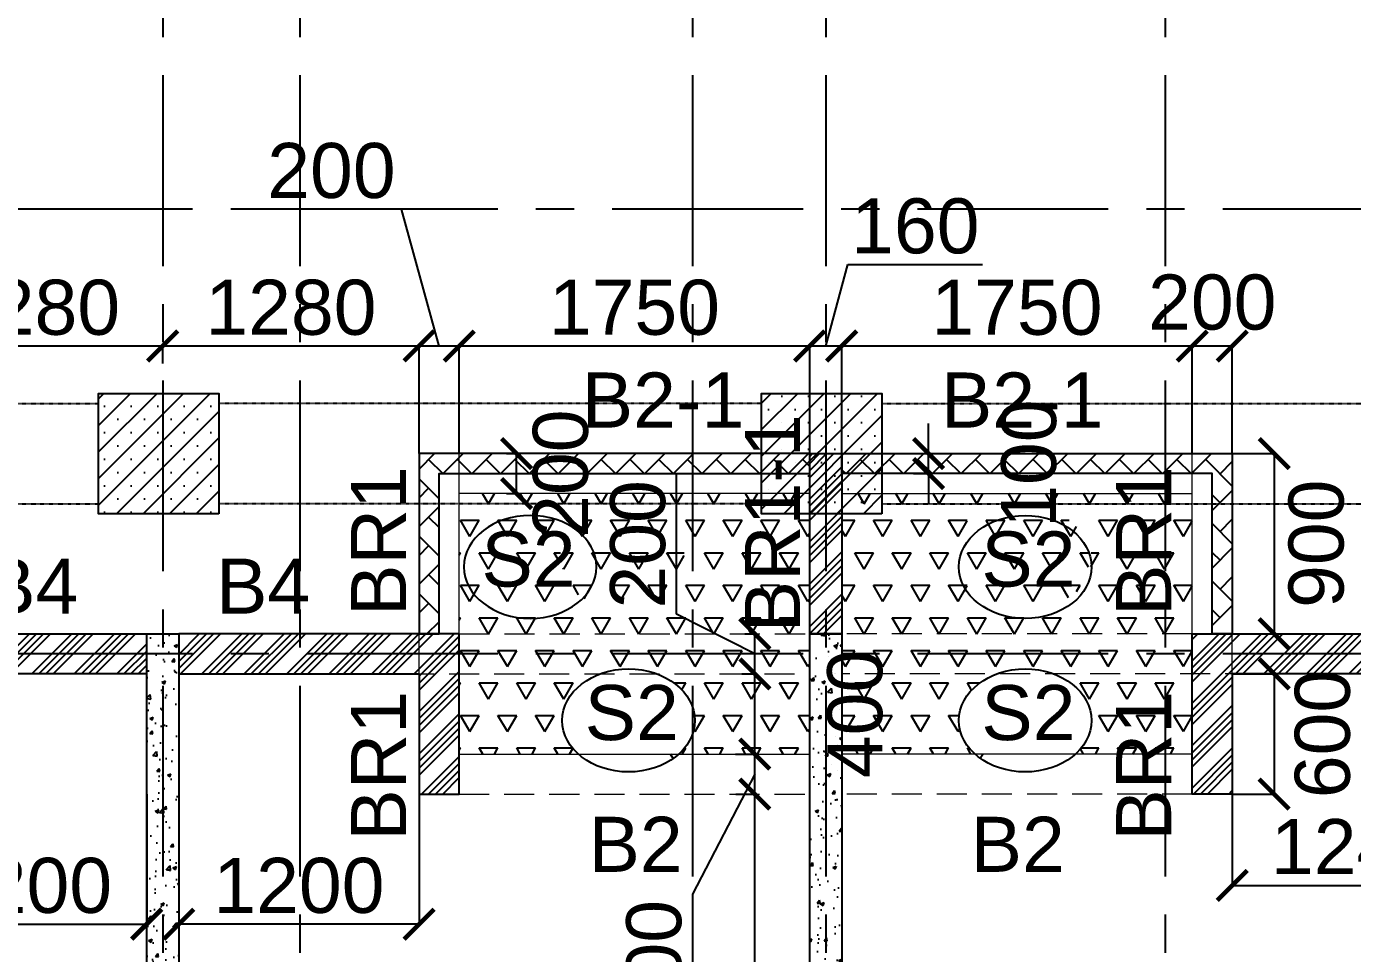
# Model space of a CAD drawing. Header units: inches. Extents: x -1898 to 127651, y -195120 to -109120.
# Drawn here: x 76911 to 83531, y -120786 to -116158 of the extents above; entities that cross this region are included whole.
import ezdxf

# ---------------------------------------------------------------- set-up
doc = ezdxf.new("R2010")
doc.units = ezdxf.units.IN
doc.header["$MEASUREMENT"] = 0
for name, pattern in [('CENTER', [50.8, 31.75, -6.35, 6.35, -6.35]), ('DASHED2', [9.525, 6.35, -3.175]), ('Hidden', [3, 2, -1])]:
    doc.linetypes.add(name, pattern=pattern)
for name, color, linetype in [('160 R.C. WALL HAT', 8, 'Continuous'), ('160 R.C.WALL', 6, 'Continuous'), ('AR-Column', 40, 'Continuous'), ('AR-Hidden', 251, 'DASHED2'), ('BAL. PARAPET WALL', 4, 'Continuous'), ('BEAM TEXT', 4, 'Continuous'), ('DIM', 251, 'Continuous'), ('GRID', 8, 'CENTER'), ('NON S.WALL HATCH', 8, 'Continuous'), ('NON STRUC R.C.WALL', 6, 'Continuous'), ('NON.STRUC.R.C.WALLS', 1, 'Continuous'), ('PARAPET WALL', 4, 'Continuous'), ('SUNKEN', 8, 'Continuous')]:
    doc.layers.add(name, color=color, linetype=linetype)
for name, color, linetype, lineweight in [('BEAMS', 3, 'Continuous', 0), ('SLAB CIR', 1, 'Continuous', 25), ('SLAB TXT', 3, 'Continuous', 0)]:
    doc.layers.add(name, color=color, linetype=linetype, lineweight=lineweight)
doc.styles.add('T200', font='sanss___.ttf', dxfattribs={"height": 275})
doc.styles.add('T300', font='sanss___.ttf', dxfattribs={"height": 350})
doc.dimstyles.new('T 200', dxfattribs={"dimtxt": 275, "dimasz": 150, "dimexe": 1, "dimexo": 0, "dimgap": 50, "dimtad": 1, "dimdec": 0, "dimrnd": 5, "dimdsep": 46, "dimtxsty": 'T200', "dimblk": 'ARCHTICK', "dimcen": 2.5, "dimdle": 1, "dimclrd": 5, "dimclre": 253, "dimclrt": 1, "dimadec": 0, "dimazin": 0, "dimtfac": 1, "dimtdec": 0, "dimtmove": 2, "dimatfit": 3, "dimfxl": 0, "dimarcsym": 0})
pattern_1 = [(60, (2301842.9, -345548.81), (-93.75, 162.379763), [93.75, -93.75]), (120, (2301842.9, -345548.81), (-187.5, 1e-07), [93.75, -93.75]), (0, (2301796.02, -345467.62), (93.75, 162.379763), [93.75, -93.75])]
pattern_2 = [(45, (2346260.05, -240371.21), (-106.066017, 106.066017), []), (45, (2346295.4, -240371.21), (-106.066017, 106.066017), []), (45, (2346330.76, -240371.21), (-106.066017, 106.066017), []), (45, (2346366.12, -240371.21), (-106.066017, 106.066017), [])]
pattern_3 = [(50, (2184721.52, 112605.64), (179.315046, -15.688034), [18.75, -206.25]), (355, (2184721.52, 112605.64), (-34.687833, 188.048033), [15, -165]), (100.451444, (2184736.47, 112604.33), (144.627212, 172.359998), [15.935048, -175.285528]), (46.1842, (2184721.52, 112655.64), (266.810333, -41.37982), [28.125, -309.375]), (96.635635, (2184743.76, 112652.2), (233.665486, 243.52965), [23.902586, -262.92844]), (351.184164, (2184721.52, 112655.64), (233.665486, 243.52965), [22.5, -247.5]), (21, (2184746.52, 112643.14), (149.226763, -100.654723), [18.75, -206.25]), (326, (2184746.52, 112643.14), (60.828833, 181.287511), [15, -165]), (71.451445, (2184758.96, 112634.75), (210.055594, 80.632788), [15.935047, -175.285528]), (37.5, (2184721.524, 112605.64), (3.0399638, 83.2234635), [0, -163, 0, -167.5, 0, -165.625]), (7.5, (2184721.52, 112605.64), (65.7673844, 98.602928), [0, -95.5, 0, -159.25, 0, -63.125]), (327.5, (2184665.774, 112605.64), (133.455609, -5.638718), [0, -62.5, 0, -195, 0, -258.75]), (317.5, (2184640.77, 112605.64), (145.7965423, 25.0262456), [0, -81.25, 0, -129.5, 0, -183.75])]

# ---------------------------------------------------------------- blocks, each defined once
blk = doc.blocks.new('_ARCHTICK')
at = {"color": 0, "linetype": 'ByBlock', "const_width": 0.15}
blk.add_lwpolyline([(-0.5, -0.5), (0.5, 0.5)], dxfattribs=at)
blk = doc.blocks.new('*D552')
at = {"layer": 'Defpoints', "color": 0}
for p in [(80451.5, -119990.2, 14.7), (80547, -119990.2), (80478.2, -122990.2, 14.7)]:
    blk.add_point(p, dxfattribs=at)
at = {"layer": 'DIM', "color": 253, "lineweight": -2}
for p, q in [((80451.5, -119990.2), (80548, -119990.2)), ((80478.2, -122990.2), (80548, -122990.2))]:
    blk.add_line(p, q, dxfattribs=at)
at = {"layer": 'DIM', "color": 5, "lineweight": -2}
blk.add_line((80547, -122991.2), (80547, -119989.2), dxfattribs=at)
at = {"layer": 'DIM', "color": 5, "lineweight": -2, "xscale": 150, "yscale": 150, "zscale": 150}
for p, rotation in [((80547, -119990.2), 90), ((80547, -122990.2), 270)]:
    blk.add_blockref('_ARCHTICK', p, dxfattribs=dict(at, rotation=rotation))
at = {"layer": 'DIM', "color": 1, "insert": (80355.2, -121490.2), "char_height": 275, "attachment_point": 5, "rotation": 90, "style": 'T200'}
blk.add_mtext('3000', dxfattribs=at)
blk = doc.blocks.new('*D553')
at = {"layer": 'Defpoints', "color": 0}
for p in [(80450.6, -119790.2, 14.7), (80547, -119790.2), (80451.5, -119990.2, 14.7)]:
    blk.add_point(p, dxfattribs=at)
at = {"layer": 'DIM', "color": 253, "lineweight": -2}
for p, q in [((80450.6, -119790.2), (80548, -119790.2)), ((80451.5, -119990.2), (80548, -119990.2))]:
    blk.add_line(p, q, dxfattribs=at)
at = {"layer": 'DIM', "color": 5, "lineweight": -2}
for p, q in [((80547, -119991.2), (80547, -119789.2)), ((80547, -119890.2), (80236, -120489.9)), ((80236, -120489.9), (80236, -121188.2))]:
    blk.add_line(p, q, dxfattribs=at)
at = {"layer": 'DIM', "color": 5, "lineweight": -2, "xscale": 150, "yscale": 150, "zscale": 150}
for p, rotation in [((80547, -119790.2), 90), ((80547, -119990.2), 270)]:
    blk.add_blockref('_ARCHTICK', p, dxfattribs=dict(at, rotation=rotation))
at = {"layer": 'DIM', "color": 1, "insert": (80044.3, -120839.1), "char_height": 275, "attachment_point": 5, "rotation": 90, "style": 'T200'}
blk.add_mtext('200', dxfattribs=at)
blk = doc.blocks.new('*D554')
at = {"layer": 'Defpoints', "color": 0}
for p in [(80482, -119390.2, 14.7), (80547, -119390.2), (80450.6, -119790.2, 14.7)]:
    blk.add_point(p, dxfattribs=at)
at = {"layer": 'DIM', "color": 253, "lineweight": -2}
for p, q in [((80482, -119390.2), (80548, -119390.2)), ((80450.6, -119790.2), (80548, -119790.2))]:
    blk.add_line(p, q, dxfattribs=at)
at = {"layer": 'DIM', "color": 5, "lineweight": -2}
blk.add_line((80547, -119791.2), (80547, -119389.2), dxfattribs=at)
at = {"layer": 'DIM', "color": 5, "lineweight": -2, "xscale": 150, "yscale": 150, "zscale": 150}
for p, rotation in [((80547, -119390.2), 90), ((80547, -119790.2), 270)]:
    blk.add_blockref('_ARCHTICK', p, dxfattribs=dict(at, rotation=rotation))
at = {"layer": 'DIM', "color": 1, "insert": (81048, -119590.2), "char_height": 275, "attachment_point": 5, "rotation": 90, "style": 'T200'}
blk.add_mtext('400', dxfattribs=at)
blk = doc.blocks.new('*D555')
at = {"layer": 'Defpoints', "color": 0}
for p in [(80497.5, -119190.2, 14.7), (80547, -119190.2), (80482, -119390.2, 14.7)]:
    blk.add_point(p, dxfattribs=at)
at = {"layer": 'DIM', "color": 5, "lineweight": -2}
for p, q in [((80155.5, -119092.2), (80155.5, -118393.9)), ((80547, -119290.2), (80155.5, -119092.2)), ((80547, -119391.2), (80547, -119189.2))]:
    blk.add_line(p, q, dxfattribs=at)
at = {"layer": 'DIM', "color": 253, "lineweight": -2}
for p, q in [((80497.5, -119190.2), (80548, -119190.2)), ((80482, -119390.2), (80548, -119390.2))]:
    blk.add_line(p, q, dxfattribs=at)
at = {"layer": 'DIM', "color": 5, "lineweight": -2, "xscale": 150, "yscale": 150, "zscale": 150}
for p, rotation in [((80547, -119190.2), 90), ((80547, -119390.2), 270)]:
    blk.add_blockref('_ARCHTICK', p, dxfattribs=dict(at, rotation=rotation))
at = {"layer": 'DIM', "color": 1, "insert": (79963.9, -118743.1), "char_height": 275, "attachment_point": 5, "rotation": 90, "style": 'T200'}
blk.add_mtext('200', dxfattribs=at)
blk = doc.blocks.new('*D451')
at = {"layer": 'Defpoints', "color": 0}
for p in [(82931, -118290.2, 14.7), (82930.9, -119190.2, 14.7), (83139.9, -119190.2)]:
    blk.add_point(p, dxfattribs=at)
at = {"layer": 'DIM', "color": 253, "lineweight": -2}
for p, q in [((82931, -118290.2), (83140.9, -118290.2)), ((82930.9, -119190.2), (83140.9, -119190.2))]:
    blk.add_line(p, q, dxfattribs=at)
at = {"layer": 'DIM', "color": 5, "lineweight": -2}
blk.add_line((83139.9, -118289.2), (83139.9, -119191.2), dxfattribs=at)
at = {"layer": 'DIM', "color": 5, "lineweight": -2, "xscale": 150, "yscale": 150, "zscale": 150}
for p, rotation in [((83139.9, -118290.2), 90), ((83139.9, -119190.2), 270)]:
    blk.add_blockref('_ARCHTICK', p, dxfattribs=dict(at, rotation=rotation))
at = {"layer": 'DIM', "color": 1, "insert": (83351.2, -118740.2), "char_height": 275, "attachment_point": 5, "rotation": 90, "style": 'T200'}
blk.add_mtext('900', dxfattribs=at)
blk = doc.blocks.new('*D452')
at = {"layer": 'Defpoints', "color": 0}
for p in [(82931, -119390.2, 14.7), (82931, -119990.2, 14.7), (83139.9, -119990.2)]:
    blk.add_point(p, dxfattribs=at)
at = {"layer": 'DIM', "color": 253, "lineweight": -2}
for p, q in [((82931, -119390.2), (83140.9, -119390.2)), ((82931, -119990.2), (83140.9, -119990.2))]:
    blk.add_line(p, q, dxfattribs=at)
at = {"layer": 'DIM', "color": 5, "lineweight": -2}
blk.add_line((83139.9, -119389.2), (83139.9, -119991.2), dxfattribs=at)
at = {"layer": 'DIM', "color": 5, "lineweight": -2, "xscale": 150, "yscale": 150, "zscale": 150}
for p, rotation in [((83139.9, -119390.2), 90), ((83139.9, -119990.2), 270)]:
    blk.add_blockref('_ARCHTICK', p, dxfattribs=dict(at, rotation=rotation))
at = {"layer": 'DIM', "color": 1, "insert": (83382.2, -119690.2), "char_height": 275, "attachment_point": 5, "rotation": 90, "style": 'T200'}
blk.add_mtext('600', dxfattribs=at)
blk = doc.blocks.new('*D453')
at = {"layer": 'Defpoints', "color": 0}
for p in [(82731, -117753.1), (82731, -118290.2, 14.7), (82931, -118290.2, 14.7)]:
    blk.add_point(p, dxfattribs=at)
at = {"layer": 'DIM', "color": 5, "lineweight": -2}
blk.add_line((82932, -117753.1), (82730, -117753.1), dxfattribs=at)
at = {"layer": 'DIM', "color": 253, "lineweight": -2}
for p, q in [((82731, -118290.2), (82731, -117752.1)), ((82931, -118290.2), (82931, -117752.1))]:
    blk.add_line(p, q, dxfattribs=at)
at = {"layer": 'DIM', "color": 5, "lineweight": -2, "xscale": 150, "yscale": 150, "zscale": 150, "rotation": 180}
blk.add_blockref('_ARCHTICK', (82731, -117753.1), dxfattribs=at)
at = {"layer": 'DIM', "color": 5, "lineweight": -2, "xscale": 150, "yscale": 150, "zscale": 150}
blk.add_blockref('_ARCHTICK', (82931, -117753.1), dxfattribs=at)
at = {"layer": 'DIM', "color": 1, "insert": (82831, -117535.4), "char_height": 275, "attachment_point": 5, "style": 'T200'}
blk.add_mtext('200', dxfattribs=at)
blk = doc.blocks.new('*D454')
at = {"layer": 'Defpoints', "color": 0}
for p in [(80981, -117753.1), (80981, -118290.2, 14.7), (82731, -118290.2, 14.7)]:
    blk.add_point(p, dxfattribs=at)
at = {"layer": 'DIM', "color": 5, "lineweight": -2}
blk.add_line((82732, -117753.1), (80980, -117753.1), dxfattribs=at)
at = {"layer": 'DIM', "color": 253, "lineweight": -2}
for p, q in [((80981, -118290.2), (80981, -117752.1)), ((82731, -118290.2), (82731, -117752.1))]:
    blk.add_line(p, q, dxfattribs=at)
at = {"layer": 'DIM', "color": 5, "lineweight": -2, "xscale": 150, "yscale": 150, "zscale": 150, "rotation": 180}
blk.add_blockref('_ARCHTICK', (80981, -117753.1), dxfattribs=at)
at = {"layer": 'DIM', "color": 5, "lineweight": -2, "xscale": 150, "yscale": 150, "zscale": 150}
blk.add_blockref('_ARCHTICK', (82731, -117753.1), dxfattribs=at)
at = {"layer": 'DIM', "color": 1, "insert": (81856, -117561.4), "char_height": 275, "attachment_point": 5, "style": 'T200'}
blk.add_mtext('1750', dxfattribs=at)
blk = doc.blocks.new('*D455')
at = {"layer": 'Defpoints', "color": 0}
for p in [(80821, -117753.1), (80821, -118290.2, 14.7), (80981, -118290.2, 14.7)]:
    blk.add_point(p, dxfattribs=at)
at = {"layer": 'DIM', "color": 5, "lineweight": -2}
for p, q in [((80901, -117753.1), (81012.3, -117346.8)), ((81012.3, -117346.8), (81684.5, -117346.8)), ((80982, -117753.1), (80820, -117753.1))]:
    blk.add_line(p, q, dxfattribs=at)
at = {"layer": 'DIM', "color": 253, "lineweight": -2}
for p, q in [((80821, -118290.2), (80821, -117752.1)), ((80981, -118290.2), (80981, -117752.1))]:
    blk.add_line(p, q, dxfattribs=at)
at = {"layer": 'DIM', "color": 5, "lineweight": -2, "xscale": 150, "yscale": 150, "zscale": 150, "rotation": 180}
blk.add_blockref('_ARCHTICK', (80821, -117753.1), dxfattribs=at)
at = {"layer": 'DIM', "color": 5, "lineweight": -2, "xscale": 150, "yscale": 150, "zscale": 150}
blk.add_blockref('_ARCHTICK', (80981, -117753.1), dxfattribs=at)
at = {"layer": 'DIM', "color": 1, "insert": (81348.4, -117155), "char_height": 275, "attachment_point": 5, "style": 'T200'}
blk.add_mtext('160', dxfattribs=at)
blk = doc.blocks.new('*D456')
at = {"layer": 'Defpoints', "color": 0}
for p in [(79071, -117753.1), (79071, -118290.2, 14.7), (80821, -118290.2, 14.7)]:
    blk.add_point(p, dxfattribs=at)
at = {"layer": 'DIM', "color": 5, "lineweight": -2}
blk.add_line((80822, -117753.1), (79070, -117753.1), dxfattribs=at)
at = {"layer": 'DIM', "color": 253, "lineweight": -2}
for p, q in [((79071, -118290.2), (79071, -117752.1)), ((80821, -118290.2), (80821, -117752.1))]:
    blk.add_line(p, q, dxfattribs=at)
at = {"layer": 'DIM', "color": 5, "lineweight": -2, "xscale": 150, "yscale": 150, "zscale": 150, "rotation": 180}
blk.add_blockref('_ARCHTICK', (79071, -117753.1), dxfattribs=at)
at = {"layer": 'DIM', "color": 5, "lineweight": -2, "xscale": 150, "yscale": 150, "zscale": 150}
blk.add_blockref('_ARCHTICK', (80821, -117753.1), dxfattribs=at)
at = {"layer": 'DIM', "color": 1, "insert": (79946, -117561.4), "char_height": 275, "attachment_point": 5, "style": 'T200'}
blk.add_mtext('1750', dxfattribs=at)
blk = doc.blocks.new('*D457')
at = {"layer": 'Defpoints', "color": 0}
for p in [(78871, -117753.1), (78871, -118290.2, 14.7), (79071, -118290.2, 14.7)]:
    blk.add_point(p, dxfattribs=at)
at = {"layer": 'DIM', "color": 5, "lineweight": -2}
for p, q in [((78782.4, -117070.3), (78084.1, -117070.3)), ((78971, -117753.1), (78782.4, -117070.3)), ((79072, -117753.1), (78870, -117753.1))]:
    blk.add_line(p, q, dxfattribs=at)
at = {"layer": 'DIM', "color": 253, "lineweight": -2}
for p, q in [((78871, -118290.2), (78871, -117752.1)), ((79071, -118290.2), (79071, -117752.1))]:
    blk.add_line(p, q, dxfattribs=at)
at = {"layer": 'DIM', "color": 5, "lineweight": -2, "xscale": 150, "yscale": 150, "zscale": 150, "rotation": 180}
blk.add_blockref('_ARCHTICK', (78871, -117753.1), dxfattribs=at)
at = {"layer": 'DIM', "color": 5, "lineweight": -2, "xscale": 150, "yscale": 150, "zscale": 150}
blk.add_blockref('_ARCHTICK', (79071, -117753.1), dxfattribs=at)
at = {"layer": 'DIM', "color": 1, "insert": (78433.3, -116878.6), "char_height": 275, "attachment_point": 5, "style": 'T200'}
blk.add_mtext('200', dxfattribs=at)
blk = doc.blocks.new('*D458')
at = {"layer": 'Defpoints', "color": 0}
for p in [(77591, -117753.1), (77591, -117840.1, 14.7), (78871, -118290.2, 14.7)]:
    blk.add_point(p, dxfattribs=at)
at = {"layer": 'DIM', "color": 5, "lineweight": -2}
blk.add_line((78872, -117753.1), (77590, -117753.1), dxfattribs=at)
at = {"layer": 'DIM', "color": 253, "lineweight": -2}
for p, q in [((77591, -117840.1), (77591, -117752.1)), ((78871, -118290.2), (78871, -117752.1))]:
    blk.add_line(p, q, dxfattribs=at)
at = {"layer": 'DIM', "color": 5, "lineweight": -2, "xscale": 150, "yscale": 150, "zscale": 150, "rotation": 180}
blk.add_blockref('_ARCHTICK', (77591, -117753.1), dxfattribs=at)
at = {"layer": 'DIM', "color": 5, "lineweight": -2, "xscale": 150, "yscale": 150, "zscale": 150}
blk.add_blockref('_ARCHTICK', (78871, -117753.1), dxfattribs=at)
at = {"layer": 'DIM', "color": 1, "insert": (78231, -117561.4), "char_height": 275, "attachment_point": 5, "style": 'T200'}
blk.add_mtext('1280', dxfattribs=at)
blk = doc.blocks.new('*D459')
at = {"layer": 'Defpoints', "color": 0}
for p in [(76311, -117753.1), (77591, -117840.1, 14.7), (76311, -118290.2, 14.7)]:
    blk.add_point(p, dxfattribs=at)
at = {"layer": 'DIM', "color": 5, "lineweight": -2}
blk.add_line((77592, -117753.1), (76310, -117753.1), dxfattribs=at)
at = {"layer": 'DIM', "color": 253, "lineweight": -2}
for p, q in [((76311, -118290.2), (76311, -117752.1)), ((77591, -117840.1), (77591, -117752.1))]:
    blk.add_line(p, q, dxfattribs=at)
at = {"layer": 'DIM', "color": 5, "lineweight": -2, "xscale": 150, "yscale": 150, "zscale": 150, "rotation": 180}
blk.add_blockref('_ARCHTICK', (76311, -117753.1), dxfattribs=at)
at = {"layer": 'DIM', "color": 5, "lineweight": -2, "xscale": 150, "yscale": 150, "zscale": 150}
blk.add_blockref('_ARCHTICK', (77591, -117753.1), dxfattribs=at)
at = {"layer": 'DIM', "color": 1, "insert": (76951, -117561.4), "char_height": 275, "attachment_point": 5, "style": 'T200'}
blk.add_mtext('1280', dxfattribs=at)
blk = doc.blocks.new('*D377')
at = {"layer": 'Defpoints', "color": 0}
for p in [(81340, -118290.2, 14.7), (81414.7, -118290.2), (81340, -118390.2, 14.7)]:
    blk.add_point(p, dxfattribs=at)
at = {"layer": 'DIM', "color": 5, "lineweight": -2}
for p, q in [((81414.7, -118290.2), (81414.7, -118140.2)), ((81414.7, -118390.2), (81414.7, -118290.2)), ((81414.7, -118390.2), (81414.7, -118540.2))]:
    blk.add_line(p, q, dxfattribs=at)
at = {"layer": 'DIM', "color": 253, "lineweight": -2}
for p, q in [((81340, -118290.2), (81415.7, -118290.2)), ((81340, -118390.2), (81415.7, -118390.2))]:
    blk.add_line(p, q, dxfattribs=at)
at = {"layer": 'DIM', "color": 5, "lineweight": -2, "xscale": 150, "yscale": 150, "zscale": 150}
for p, rotation in [((81414.7, -118290.2), 270), ((81414.7, -118390.2), 90)]:
    blk.add_blockref('_ARCHTICK', p, dxfattribs=dict(at, rotation=rotation))
at = {"layer": 'DIM', "color": 1, "insert": (81915.7, -118340.2), "char_height": 275, "attachment_point": 5, "rotation": 90, "style": 'T200'}
blk.add_mtext('100', dxfattribs=at)
blk = doc.blocks.new('*D378')
at = {"layer": 'Defpoints', "color": 0}
for p in [(79306.9, -118290.2, 14.7), (79357.7, -118290.2), (79306.9, -118490.2, 14.7)]:
    blk.add_point(p, dxfattribs=at)
at = {"layer": 'DIM', "color": 253, "lineweight": -2}
for p, q in [((79306.9, -118290.2), (79358.7, -118290.2)), ((79306.9, -118490.2), (79358.7, -118490.2))]:
    blk.add_line(p, q, dxfattribs=at)
at = {"layer": 'DIM', "color": 5, "lineweight": -2}
blk.add_line((79357.7, -118491.2), (79357.7, -118289.2), dxfattribs=at)
at = {"layer": 'DIM', "color": 5, "lineweight": -2, "xscale": 150, "yscale": 150, "zscale": 150}
for p, rotation in [((79357.7, -118290.2), 90), ((79357.7, -118490.2), 270)]:
    blk.add_blockref('_ARCHTICK', p, dxfattribs=dict(at, rotation=rotation))
at = {"layer": 'DIM', "color": 1, "insert": (79578.1, -118390.2), "char_height": 275, "attachment_point": 5, "rotation": 90, "style": 'T200'}
blk.add_mtext('200', dxfattribs=at)
blk = doc.blocks.new('*D767')
at = {"layer": 'Defpoints', "color": 0}
for p in [(76311, -119990.2, 14.7), (77511, -119990.2, 14.7), (77511, -120639.5)]:
    blk.add_point(p, dxfattribs=at)
at = {"layer": 'DIM', "color": 253, "lineweight": -2}
for p, q in [((76311, -119990.2), (76311, -120640.5)), ((77511, -119990.2), (77511, -120640.5))]:
    blk.add_line(p, q, dxfattribs=at)
at = {"layer": 'DIM', "color": 5, "lineweight": -2}
blk.add_line((76310, -120639.5), (77512, -120639.5), dxfattribs=at)
at = {"layer": 'DIM', "color": 5, "lineweight": -2, "xscale": 150, "yscale": 150, "zscale": 150, "rotation": 180}
blk.add_blockref('_ARCHTICK', (76311, -120639.5), dxfattribs=at)
at = {"layer": 'DIM', "color": 5, "lineweight": -2, "xscale": 150, "yscale": 150, "zscale": 150}
blk.add_blockref('_ARCHTICK', (77511, -120639.5), dxfattribs=at)
at = {"layer": 'DIM', "color": 1, "insert": (76911, -120447.9), "char_height": 275, "attachment_point": 5, "style": 'T200'}
blk.add_mtext('1200', dxfattribs=at)
blk = doc.blocks.new('*D768')
at = {"layer": 'Defpoints', "color": 0}
for p in [(77671, -119990.2, 14.7), (78871, -119990.2, 14.7), (77671, -120639.5)]:
    blk.add_point(p, dxfattribs=at)
at = {"layer": 'DIM', "color": 253, "lineweight": -2}
for p, q in [((77671, -119990.2), (77671, -120640.5)), ((78871, -119990.2), (78871, -120640.5))]:
    blk.add_line(p, q, dxfattribs=at)
at = {"layer": 'DIM', "color": 5, "lineweight": -2}
blk.add_line((78872, -120639.5), (77670, -120639.5), dxfattribs=at)
at = {"layer": 'DIM', "color": 5, "lineweight": -2, "xscale": 150, "yscale": 150, "zscale": 150, "rotation": 180}
blk.add_blockref('_ARCHTICK', (77671, -120639.5), dxfattribs=at)
at = {"layer": 'DIM', "color": 5, "lineweight": -2, "xscale": 150, "yscale": 150, "zscale": 150}
blk.add_blockref('_ARCHTICK', (78871, -120639.5), dxfattribs=at)
at = {"layer": 'DIM', "color": 1, "insert": (78271, -120447.9), "char_height": 275, "attachment_point": 5, "style": 'T200'}
blk.add_mtext('1200', dxfattribs=at)
blk = doc.blocks.new('*D794')
at = {"layer": 'Defpoints', "color": 0}
for p in [(82931, -119990.2), (84171, -119990.2, 14.7), (84171, -120446)]:
    blk.add_point(p, dxfattribs=at)
at = {"layer": 'DIM', "color": 253, "lineweight": -2}
for p, q in [((82931, -119990.2), (82931, -120447)), ((84171, -119990.2), (84171, -120447))]:
    blk.add_line(p, q, dxfattribs=at)
at = {"layer": 'DIM', "color": 5, "lineweight": -2}
blk.add_line((82930, -120446), (84172, -120446), dxfattribs=at)
at = {"layer": 'DIM', "color": 5, "lineweight": -2, "xscale": 150, "yscale": 150, "zscale": 150, "rotation": 180}
blk.add_blockref('_ARCHTICK', (82931, -120446), dxfattribs=at)
at = {"layer": 'DIM', "color": 5, "lineweight": -2, "xscale": 150, "yscale": 150, "zscale": 150}
blk.add_blockref('_ARCHTICK', (84171, -120446), dxfattribs=at)
at = {"layer": 'DIM', "color": 1, "insert": (83551, -120254.4), "char_height": 275, "attachment_point": 5, "style": 'T200'}
blk.add_mtext('1240', dxfattribs=at)
blk = doc.blocks.new('A$C02A55DAE')
at = {"layer": 'NON S.WALL HATCH'}
h = blk.add_hatch(dxfattribs=at)
h.set_pattern_fill('SACNCR', color=256, scale=1000)
h.set_pattern_definition([(45, (-132245.64, 75915.45), (-66.29126, 66.29126), []), (45, (-132179.35, 75915.45), (-66.29126, 66.29126), [0, -93.75])])
h.paths.add_polyline_path([(72708.6, 600), (72108.6, 600), (72108.6, 1200), (72708.6, 1200)])
h = blk.add_hatch(dxfattribs=at)
h.set_pattern_fill('SACNCR', color=256, scale=1000)
h.set_pattern_definition([(45, (-132245.64, 74440.45), (-66.29126, 66.29126), []), (45, (-132179.35, 74440.45), (-66.29126, 66.29126), [0, -93.75])])
h.paths.add_polyline_path([(76018.6, 600), (75418.6, 600), (75418.6, 1200), (76018.6, 1200)])
at = {"layer": 'AR-Column', "color": 4, "elevation": -29.5}
for points in [[(72708.6, 600), (72108.6, 600), (72108.6, 1200), (72708.6, 1200)], [(76018.6, 600), (75418.6, 600), (75418.6, 1200), (76018.6, 1200)]]:
    blk.add_lwpolyline(points, close=True, dxfattribs=at)
at = {"layer": 'AR-Hidden', "ltscale": 0.009}
for p, q in [((69398.6, 1150, -29.5), (72108.6, 1150, -29.5)), ((75418.6, 1150, -29.5), (72708.6, 1150, -29.5)), ((76018.6, 1150, -29.5), (78728.6, 1150, -29.5)), ((69398.6, 650, -29.5), (72108.6, 650, -29.5)), ((75418.6, 650, -29.5), (72708.6, 650, -29.5)), ((76018.6, 650, -29.5), (78728.6, 650, -29.5))]:
    blk.add_line(p, q, dxfattribs=at)

msp = doc.modelspace()

# ---------------------------------------------------------------- hatches: boundary and pattern name
at = {"layer": '160 R.C. WALL HAT'}
h = msp.add_hatch(dxfattribs=at)
h.set_pattern_fill('AR-CONC', color=256, scale=25)
h.set_pattern_definition(pattern_3)
h.paths.add_polyline_path([(77671, -123150.2), (77511, -123150.2), (77511, -119190.2), (77671, -119190.2)])
h = msp.add_hatch(dxfattribs=at)
h.set_pattern_fill('AR-CONC', color=256, scale=25)
h.set_pattern_definition(pattern_3)
h.paths.add_polyline_path([(80821, -119190.2), (80981, -119190.2), (80981, -123150.2), (80821, -123150.2)])
at = {"layer": 'BAL. PARAPET WALL'}
h = msp.add_hatch(dxfattribs=at)
h.set_pattern_fill('AR-HBONE', color=256, angle=-90, style=0)
h.set_pattern_definition([(315, (577502.33, 2006768.09), (143.684098, -4e-14), [304.8, -101.6]), (45, (577574.18, 2006696.24), (143.684098, -4e-14), [304.8, -101.6])])
h.paths.add_polyline_path([(80821, -118390.2), (80821, -118290.2), (78871, -118290.2), (78871, -119190.2), (78971, -119190.2), (78971, -118390.2)])
h = msp.add_hatch(dxfattribs=at)
h.set_pattern_fill('AR-HBONE', color=256, angle=-90, style=0)
h.set_pattern_definition([(315, (577502.33, 2006768.09), (143.684098, -4e-14), [304.8, -101.6]), (45, (577574.18, 2006696.24), (143.684098, -4e-14), [304.8, -101.6])])
h.paths.add_polyline_path([(80981, -118390.2), (80981, -118290.2), (82931, -118290.2), (82931, -119190.2), (82831, -119190.2), (82831, -118390.2)])
at = {"layer": 'NON STRUC R.C.WALL'}
h = msp.add_hatch(dxfattribs=at)
h.set_pattern_fill('ANSI34', color=1, scale=200)
h.set_pattern_definition([(45, (2346260.05, -240411.21), (-106.066017, 106.066017), []), (45, (2346295.4, -240411.21), (-106.066017, 106.066017), []), (45, (2346330.76, -240411.21), (-106.066017, 106.066017), []), (45, (2346366.12, -240411.21), (-106.066017, 106.066017), [])])
h.paths.add_polyline_path([(80981, -119190.2), (80821, -119190.2), (80821, -118290.2), (80981, -118290.2)])
h = msp.add_hatch(dxfattribs=at)
h.set_pattern_fill('ANSI34', color=1, scale=200)
h.set_pattern_definition(pattern_2)
h.paths.add_polyline_path([(77511, -119390.2), (76311, -119390.2), (76311, -119990.2), (76111, -119990.2), (76111, -119190.2), (77511, -119190.2)])
h = msp.add_hatch(dxfattribs=at)
h.set_pattern_fill('ANSI34', color=1, scale=200)
h.set_pattern_definition(pattern_2)
h.paths.add_polyline_path([(77671, -119390.2), (78871, -119390.2), (78871, -119990.2), (79071, -119990.2), (79071, -119190.2), (77671, -119190.2)])
h = msp.add_hatch(dxfattribs=at)
h.set_pattern_fill('ANSI34', color=1, scale=200)
h.set_pattern_definition(pattern_2)
h.paths.add_polyline_path([(84171, -119390.2), (82931, -119390.2), (82931, -119990.2), (82731, -119990.2), (82731, -119190.2), (84171, -119190.2)])
at = {"layer": 'SUNKEN'}
h = msp.add_hatch(dxfattribs=at)
h.set_pattern_fill('TRIANG', color=256, scale=500)
h.set_pattern_definition(pattern_1)
h.paths.add_polyline_path([(80821, -118490.2), (79071, -118490.2), (79071, -119190.2), (80821, -119190.2)])
edge = h.paths.add_edge_path(flags=16)
edge.add_ellipse((79905, -118815.9), major_axis=(331, 0), ratio=0.77685, start_angle=0, end_angle=360, ccw=False)
h.paths.add_polyline_path([(80821, -119190.2), (79071, -119190.2), (79071, -119390.2), (80821, -119390.2)])
h.paths.add_polyline_path([(79589.5, -119034), (80194.6, -119034), (80194.6, -118602.8), (79589.5, -118602.8)], flags=16)
h.paths.add_polyline_path([(79715.7, -119826.9), (79721.4, -119790.2), (79071, -119790.2), (79071, -119390.2), (79774.9, -119390.2), (79767.1, -119393.1), (79756.4, -119397.5), (79745.8, -119402.2), (79735.5, -119407.3), (79725.5, -119412.6), (79715.7, -119418.2), (79706.1, -119424), (79696.9, -119430.2), (79688, -119436.6), (79679.3, -119443.2), (79671, -119450.1), (79663, -119457.2), (79655.4, -119464.6), (79648.1, -119472.2), (79641.1, -119479.9), (79634.6, -119487.9), (79628.4, -119496), (79622.6, -119504.3), (79617.2, -119512.8), (79612.2, -119521.4), (79607.7, -119530.2), (79603.5, -119539), (79599.8, -119548), (79596.5, -119557.1), (79593.6, -119566.3), (79591.1, -119575.6), (79589.1, -119584.9), (79587.6, -119594.2), (79586.5, -119603.7), (79585.8, -119613.1), (79585.6, -119622.5), (79585.8, -119632), (79586.5, -119641.4), (79587.6, -119650.8), (79589.1, -119660.2), (79591.1, -119669.5), (79593.6, -119678.8), (79596.5, -119687.9), (79599.8, -119697), (79603.5, -119706), (79607.7, -119714.9), (79612.2, -119723.7), (79617.2, -119732.3), (79622.6, -119740.7), (79628.4, -119749.1), (79634.6, -119757.2), (79641.1, -119765.1), (79648.1, -119772.9), (79655.4, -119780.5), (79663, -119787.8), (79671, -119794.9), (79679.3, -119801.8), (79688, -119808.5), (79696.9, -119814.9), (79706.1, -119821)])
h.paths.add_polyline_path([(80111.8, -119790.2), (80112.6, -119829.7), (80122.3, -119824), (80131.6, -119818), (80140.7, -119811.7), (80149.5, -119805.2), (80158, -119798.4), (80166.2, -119791.4), (80174, -119784.2), (80181.5, -119776.7), (80188.6, -119769.1), (80195.3, -119761.2), (80201.7, -119753.1), (80207.7, -119744.9), (80213.3, -119736.5), (80218.5, -119728), (80223.2, -119719.3), (80227.6, -119710.5), (80231.6, -119701.5), (80235.1, -119692.5), (80238.2, -119683.4), (80240.8, -119674.1), (80243.1, -119664.9), (80244.8, -119655.5), (80246.2, -119646.1), (80247.1, -119636.7), (80247.5, -119627.3), (80247.5, -119617.8), (80247.1, -119608.4), (80246.2, -119598.9), (80244.8, -119589.6), (80243.1, -119580.2), (80240.8, -119570.9), (80238.2, -119561.7), (80235.1, -119552.6), (80231.6, -119543.5), (80227.6, -119534.6), (80223.2, -119525.8), (80218.5, -119517.1), (80213.3, -119508.5), (80207.7, -119500.1), (80201.7, -119491.9), (80195.3, -119483.9), (80188.6, -119476), (80181.5, -119468.4), (80174, -119460.9), (80166.2, -119453.7), (80158, -119446.6), (80149.5, -119439.9), (80140.7, -119433.4), (80131.6, -119427.1), (80122.3, -119421.1), (80112.6, -119415.3), (80102.7, -119409.9), (80092.5, -119404.7), (80082.1, -119399.8), (80071.4, -119395.3), (80060.6, -119391), (80058.3, -119390.2), (80821, -119390.2), (80821, -119790.2)])
h = msp.add_hatch(dxfattribs=at)
h.set_pattern_fill('TRIANG', color=256, scale=500)
h.set_pattern_definition(pattern_1)
h.paths.add_polyline_path([(80981, -118490.2), (82731, -118490.2), (82731, -119190.2), (80981, -119190.2)])
edge = h.paths.add_edge_path(flags=16)
edge.add_ellipse((81897, -118815.9), major_axis=(-331, 0), ratio=0.77685, start_angle=0, end_angle=360)
h.paths.add_polyline_path([(80981, -119190.2), (82731, -119190.2), (82731, -119390.2), (80981, -119390.2)])
h.paths.add_polyline_path([(82212.5, -119034), (81607.4, -119034), (81607.4, -118602.8), (82212.5, -118602.8)], flags=16)
h.paths.add_polyline_path([(81755.4, -119390.2), (81750.9, -119391.8), (81739.2, -119396.5), (81727.8, -119401.6), (81716.6, -119407), (81705.7, -119412.7), (81695.1, -119418.8), (81684.8, -119425.2), (81674.9, -119431.9), (81665.3, -119438.9), (81656.1, -119446.2), (81647.3, -119453.8), (81638.8, -119461.6), (81630.8, -119469.7), (81623.2, -119478.1), (81616, -119486.7), (81609.3, -119495.4), (81603, -119504.4), (81597.2, -119513.6), (81591.9, -119523), (81587, -119532.5), (81582.6, -119542.1), (81578.8, -119551.9), (81575.4, -119561.8), (81572.6, -119571.7), (81570.2, -119581.8), (81568.4, -119591.9), (81567.1, -119602.1), (81566.3, -119612.3), (81566, -119622.5), (81566.3, -119632.8), (81567.1, -119643), (81568.4, -119653.1), (81570.2, -119663.3), (81572.6, -119673.3), (81575.4, -119683.3), (81578.8, -119693.2), (81582.6, -119703), (81587, -119712.6), (81591.9, -119722.1), (81597.2, -119731.5), (81603, -119740.6), (81609.3, -119749.6), (81616, -119758.4), (81623.2, -119767), (81630.8, -119775.3), (81638.8, -119783.4), (81647.3, -119791.3), (81656.1, -119798.9), (81665.3, -119806.2), (81674.9, -119813.2), (81684.8, -119819.9), (81695.1, -119826.3), (81701.9, -119790.2), (80981, -119790.2), (80981, -119390.2)])
h.paths.add_polyline_path([(82043.2, -119391.8), (82038.7, -119390.2), (82731, -119390.2), (82731, -119790.2), (82092.2, -119790.2), (82099, -119826.3), (82109.2, -119819.9), (82119.2, -119813.2), (82128.8, -119806.2), (82138, -119798.9), (82146.8, -119791.3), (82155.2, -119783.4), (82163.3, -119775.3), (82170.9, -119767), (82178.1, -119758.4), (82184.8, -119749.6), (82191.1, -119740.6), (82196.9, -119731.5), (82202.2, -119722.1), (82207.1, -119712.6), (82211.4, -119703), (82215.3, -119693.2), (82218.7, -119683.3), (82221.5, -119673.3), (82223.9, -119663.3), (82225.7, -119653.1), (82227, -119643), (82227.8, -119632.8), (82228, -119622.5), (82227.8, -119612.3), (82227, -119602.1), (82225.7, -119591.9), (82223.9, -119581.8), (82221.5, -119571.7), (82218.7, -119561.8), (82215.3, -119551.9), (82211.4, -119542.1), (82207.1, -119532.5), (82202.2, -119523), (82196.9, -119513.6), (82191.1, -119504.4), (82184.8, -119495.4), (82178.1, -119486.7), (82170.9, -119478.1), (82163.3, -119469.7), (82155.2, -119461.6), (82146.8, -119453.8), (82138, -119446.2), (82128.8, -119438.9), (82119.2, -119431.9), (82109.2, -119425.2), (82099, -119418.8), (82088.4, -119412.7), (82077.5, -119407), (82066.3, -119401.6), (82054.9, -119396.5)])

# ---------------------------------------------------------------- linework, layer by layer
at = {"layer": '160 R.C.WALL', "elevation": 14.7}
for points in [[(77671, -123150.2), (77511, -123150.2), (77511, -119190.2), (77671, -119190.2)], [(80981, -123150.2), (80821, -123150.2), (80821, -119190.2), (80981, -119190.2)]]:
    msp.add_lwpolyline(points, close=True, dxfattribs=at)
at = {"layer": 'BAL. PARAPET WALL', "elevation": 14.7}
for points in [[(80821, -118390.2), (80821, -118290.2), (78871, -118290.2), (78871, -119190.2), (78971, -119190.2), (78971, -118390.2), (80821, -118390.2)], [(80981, -118390.2), (80981, -118290.2), (82931, -118290.2), (82931, -119190.2), (82831, -119190.2), (82831, -118390.2), (80981, -118390.2)]]:
    msp.add_lwpolyline(points, dxfattribs=at)
at = {"layer": 'BEAMS', "color": 4, "linetype": 'Continuous', "ltscale": 0.01}
for p, q in [((78871, -119990.2, 14.7), (78871, -118290.2, 14.7)), ((80821, -118290.2, 14.7), (78871, -118290.2, 14.7)), ((79071, -119990.2, 14.7), (79071, -118290.2, 14.7)), ((80981, -118290.2, 14.7), (82931, -118290.2, 14.7)), ((82731, -119990.2, 14.7), (82731, -118290.2, 14.7)), ((82931, -119990.2, 14.7), (82931, -118290.2, 14.7)), ((80821, -118490.2, 14.7), (79071, -118490.2, 14.7)), ((80981, -118490.2, 14.7), (82731, -118490.2, 14.7)), ((77511, -119190.2, 14.7), (76111, -119190.2, 14.7)), ((77671, -119190.2, 14.7), (78898.1, -119190.2, 14.7)), ((84171, -119190.2, 14.7), (82731, -119190.2, 14.7)), ((79071, -119790.2, 14.7), (80821, -119790.2, 14.7)), ((82731, -119790.2, 14.7), (80981, -119790.2, 14.7))]:
    msp.add_line(p, q, dxfattribs=at)
at = {"layer": 'BEAMS', "linetype": 'Hidden', "ltscale": 75}
for p, q in [((79072.8, -119190.2, 14.7), (80821, -119190.2, 14.7)), ((82731, -119190.2, 14.7), (80981, -119190.2, 14.7)), ((77511, -119390.2, 14.7), (74361, -119390.2, 14.7)), ((77671, -119390.2, 14.7), (80821, -119390.2, 14.7)), ((84171, -119390.2, 14.7), (80981, -119390.2, 14.7)), ((79071, -119990.2, 14.7), (80821, -119990.2, 14.7)), ((82731, -119990.2, 14.7), (80981, -119990.2, 14.7))]:
    msp.add_line(p, q, dxfattribs=at)
at = {"layer": 'GRID', "ltscale": 30}
for p, q in [((77591, -111829.1, 14.7), (77591, -143550.6, 14.7)), ((78276, -111829.1, 14.7), (78276, -143550.6, 14.7)), ((80236, -111829.1, 14.7), (80236, -143550.6, 14.7)), ((80901, -111829.1, 14.7), (80901, -143550.6, 14.7)), ((82596, -111829.1, 14.7), (82596, -143550.6, 14.7)), ((86883.8, -117070.3, 14.7), (739.5, -117070.3, 14.7)), ((86883.8, -119290.2, 14.7), (739.5, -119290.2, 14.7))]:
    msp.add_line(p, q, dxfattribs=at)
at = {"layer": 'NON.STRUC.R.C.WALLS', "elevation": 14.7}
msp.add_lwpolyline([(80981, -119190.2), (80821, -119190.2), (80821, -118290.2), (80981, -118290.2)], close=True, dxfattribs=at)
for points in [[(77511, -119390.2), (76311, -119390.2), (76311, -119990.2), (76111, -119990.2), (76111, -119190.2), (77511, -119190.2)], [(77671, -119390.2), (78871, -119390.2), (78871, -119990.2), (79071, -119990.2), (79071, -119190.2), (77671, -119190.2)], [(84171, -119390.2), (82931, -119390.2), (82931, -119990.2), (82731, -119990.2), (82731, -119190.2), (84171, -119190.2)]]:
    msp.add_lwpolyline(points, dxfattribs=at)
at = {"layer": 'PARAPET WALL'}
for p, q in [((78871, -119990.2, 14.7), (79071, -119990.2, 14.7)), ((82931, -119990.2, 14.7), (82731, -119990.2, 14.7))]:
    msp.add_line(p, q, dxfattribs=at)
at = {"layer": 'SLAB CIR', "extrusion": (0, 0, -1)}
msp.add_ellipse((79425.9, -118855.9, -0.7), major_axis=(331, 0), ratio=0.77685, dxfattribs=at)
at = {"layer": 'SLAB CIR'}
for centre in [(81897, -118855.9, -0.7), (79916.6, -119622.5, -0.7), (81897, -119622.5, -0.7)]:
    msp.add_ellipse(centre, major_axis=(-331, 0), ratio=0.77685, dxfattribs=at)

# ---------------------------------------------------------------- block references
at = {"layer": 'DIM', "color": 1}
msp.add_blockref('A$C02A55DAE', (5162.4, -119190.2, 29.5), dxfattribs=at)

# ---------------------------------------------------------------- texts
at = {"layer": 'BEAM TEXT', "style": 'T300'}
for s, p in [('B2-1', (79683.2, -118160.2)), ('B2-1', (81476.3, -118160.2)), ('B4', (76699.8, -119089.3)), ('B4', (77857.4, -119089.3)), ('B2', (79717.2, -120378.4)), ('B2', (81624.7, -120378.4))]:
    msp.add_text(s, height=275, dxfattribs=at).set_placement(p)
for s, p in [('BR1-1', (80772.5, -119182.6)), ('BR1', (78806.1, -119100.3)), ('BR1', (82626, -119100.3)), ('BR1', (78806.1, -120222.5)), ('BR1', (82626, -120222.5))]:
    msp.add_text(s, height=275, rotation=90, dxfattribs=at).set_placement(p)
at = {"layer": 'SLAB TXT', "style": 'T300'}
for p in [(79182.3, -118953.9), (81678.1, -118953.9), (79697.7, -119720.5), (81678.1, -119720.5)]:
    msp.add_text('S2', height=275, dxfattribs=at).set_placement(p)

# ---------------------------------------------------------------- dimensions: what is measured, and where the dimension line sits
at = {"layer": 'DIM'}
for base, p1, p2, angle, picture, middle in [((78871, -117753.1), (79071, -118290.2, 14.7), (78871, -118290.2, 14.7), 180, '*D457', (78732.4, -117070.3)), ((80821, -117753.1), (80981, -118290.2, 14.7), (80821, -118290.2, 14.7), 180, '*D455', (81062.3, -117346.8)), ((80547, -119190.2), (80482, -119390.2, 14.7), (80497.5, -119190.2, 14.7), 90, '*D555', (80155.5, -119042.2)), ((80547, -119790.2), (80451.5, -119990.2, 14.7), (80450.6, -119790.2, 14.7), 90, '*D553', (80236, -120539.9))]:
    dim = msp.add_linear_dim(base=base, p1=p1, p2=p2, angle=angle, dimstyle='T 200', override={"dimtmove": 1}, dxfattribs=at)
    dim.commit()
    dim.dimension.update_dxf_attribs({"geometry": picture, "text_midpoint": middle, "dimtype": 160})
for base, p1, p2, angle, picture, middle in [((82731, -117753.1), (82931, -118290.2, 14.7), (82731, -118290.2, 14.7), 180, '*D453', (82831, -117535.4)), ((76311, -117753.1), (77591, -117840.1, 14.7), (76311, -118290.2, 14.7), 180, '*D459', (76951, -117561.4)), ((77591, -117753.1), (78871, -118290.2, 14.7), (77591, -117840.1, 14.7), 180, '*D458', (78231, -117561.4)), ((79071, -117753.1), (80821, -118290.2, 14.7), (79071, -118290.2, 14.7), 180, '*D456', (79946, -117561.4)), ((80981, -117753.1), (82731, -118290.2, 14.7), (80981, -118290.2, 14.7), 180, '*D454', (81856, -117561.4)), ((81414.7, -118290.2), (81340, -118390.2, 14.7), (81340, -118290.2, 14.7), 90, '*D377', (81915.7, -118340.2)), ((80547, -119390.2), (80450.6, -119790.2, 14.7), (80482, -119390.2, 14.7), 90, '*D554', (81048, -119590.2)), ((80547, -119990.2), (80478.2, -122990.2, 14.7), (80451.5, -119990.2, 14.7), 90, '*D552', (80355.2, -121490.2))]:
    dim = msp.add_linear_dim(base=base, p1=p1, p2=p2, angle=angle, dimstyle='T 200', dxfattribs=at)
    dim.commit()
    dim.dimension.update_dxf_attribs({"geometry": picture, "text_midpoint": middle})
for base, p1, p2, picture, middle in [((79357.7, -118290.2), (79306.9, -118490.2, 14.7), (79306.9, -118290.2, 14.7), '*D378', (79578.1, -118390.2)), ((83139.9, -119190.2), (82931, -118290.2, 14.7), (82930.9, -119190.2, 14.7), '*D451', (83351.2, -118740.2)), ((83139.9, -119990.2), (82931, -119390.2, 14.7), (82931, -119990.2, 14.7), '*D452', (83382.2, -119690.2))]:
    dim = msp.add_linear_dim(base=base, p1=p1, p2=p2, angle=90, dimstyle='T 200', dxfattribs=at)
    dim.commit()
    dim.dimension.update_dxf_attribs({"geometry": picture, "text_midpoint": middle, "dimtype": 160})
for base, p1, p2, picture, middle in [((77511, -120639.5), (76311, -119990.2, 14.7), (77511, -119990.2, 14.7), '*D767', (76911, -120447.9)), ((84171, -120446), (82931, -119990.2), (84171, -119990.2, 14.7), '*D794', (83551, -120254.4))]:
    dim = msp.add_linear_dim(base=base, p1=p1, p2=p2, dimstyle='T 200', override={"dimarcsym": 2}, dxfattribs=at)
    dim.commit()
    dim.dimension.update_dxf_attribs({"geometry": picture, "text_midpoint": middle})
dim = msp.add_linear_dim(base=(77671, -120639.5), p1=(78871, -119990.2, 14.7), p2=(77671, -119990.2, 14.7), angle=180, dimstyle='T 200', override={"dimarcsym": 2}, dxfattribs=at)
dim.commit()
dim.dimension.update_dxf_attribs({"geometry": '*D768', "text_midpoint": (78271, -120447.9)})

doc.saveas('drawing.dxf')
